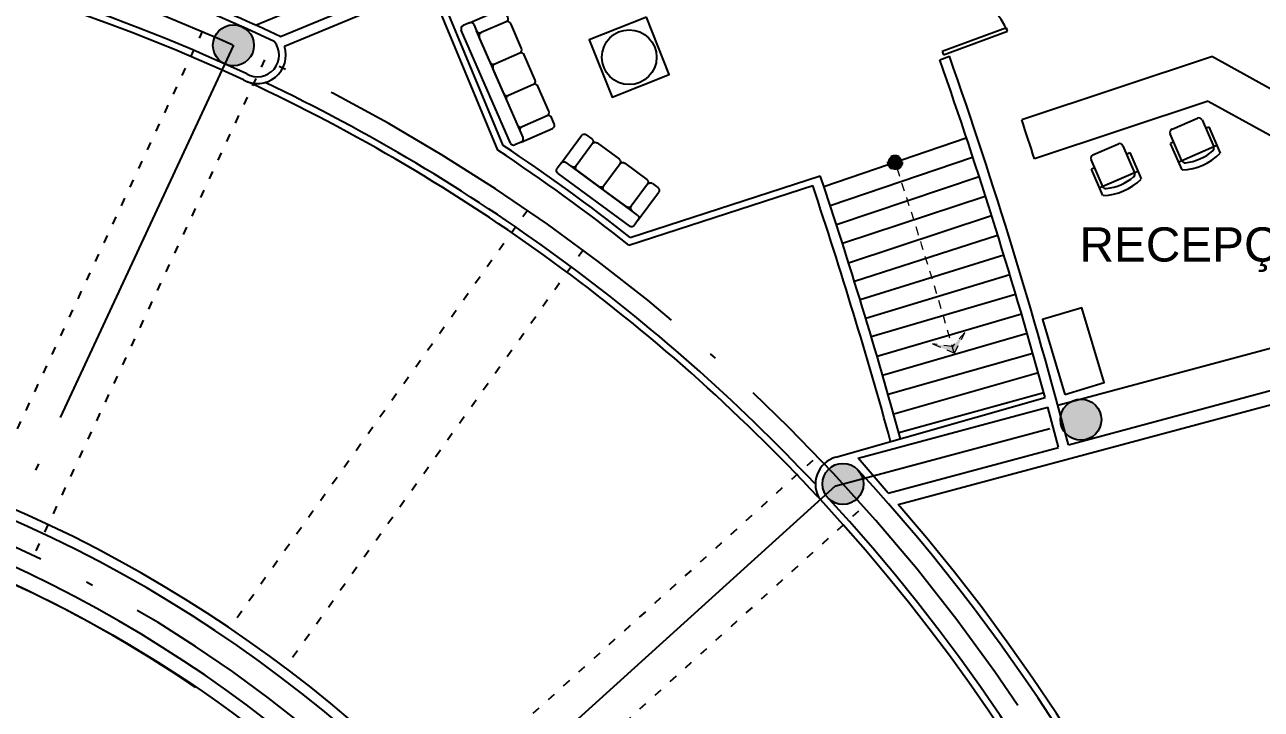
# Model space of a CAD drawing. Header units: millimetres. Extents: x 261 to 423, y 98 to 222.
# Drawn here: x 374.65 to 392.74, y 183.99 to 193.99 of the extents above; entities that cross this region are included whole.
import ezdxf

# ---------------------------------------------------------------- set-up
doc = ezdxf.new("R2010")
doc.units = ezdxf.units.MM
for name, pattern in [('ACAD_ISO03W100', [30, 12, -18]), ('ACAD_ISO04W100', [30, 24, -3, 0, -3]), ('HIDDEN2', [0.1875, 0.125, -0.0625])]:
    doc.linetypes.add(name, pattern=pattern)
for name, color, linetype in [('COLUMNAS', 5, 'Continuous'), ('Ejes', 1, 'ACAD_ISO04W100'), ('Escaleras', 4, 'Continuous'), ('Letreros', 2, 'Continuous'), ('MUEBLES', 8, 'Continuous'), ('Muro-Alto', 6, 'Continuous'), ('MURO-BAJO', 3, 'Continuous')]:
    doc.layers.add(name, color=color, linetype=linetype)
doc.layers.add('Vidrio', color=7, linetype='Continuous', lineweight=15)
doc.styles.get("Standard").update_dxf_attribs({"font": 'arial.ttf'})

# ---------------------------------------------------------------- blocks, each defined once
blk = doc.blocks.new('s1')
at = {"layer": 'MUEBLES'}
for p, q in [((257.282, 3373.844), (257.655, 3374.005)), ((257.721, 3373.979), (257.892, 3373.584)), ((257.774, 3373.858), (257.82, 3373.878)), ((257.82, 3373.878), (257.986, 3373.493)), ((257.427, 3373.383), (257.256, 3373.778)), ((257.308, 3373.657), (257.262, 3373.637)), ((257.429, 3373.252), (257.262, 3373.637)), ((257.892, 3373.584), (257.381, 3373.363)), ((257.939, 3373.603), (257.382, 3373.362))]:
    blk.add_line(p, q, dxfattribs=at)
for centre, radius, start, end in [((257.675, 3373.96), 0.05, 23.4153, 113.4153), ((257.302, 3373.798), 0.05, 113.4153, 203.4153), ((257.405, 3374.071), 0.821, 271.729, 315.1016), ((257.405, 3374.071), 0.721, 275.7686, 311.062), ((257.846, 3373.564), 0.05, 311.062, 23.4153), ((257.473, 3373.403), 0.05, 203.4153, 275.7686)]:
    blk.add_arc(centre, radius, start, end, dxfattribs=at)
blk = doc.blocks.new('estar1')
at = {"layer": 'MUEBLES'}
for p, q in [((276.72, 117.332), (277.226, 119.06)), ((277.384, 119.066), (277.288, 119.094)), ((277.384, 119.066), (277.864, 118.925)), ((276.912, 117.276), (277.39, 118.908)), ((277.418, 119.004), (277.39, 118.908)), ((277.808, 118.733), (277.424, 118.846)), ((277.87, 118.767), (277.898, 118.863)), ((277.249, 118.428), (277.362, 118.812)), ((277.729, 118.287), (277.842, 118.671)), ((277.109, 117.948), (277.221, 118.332)), ((277.667, 118.253), (277.283, 118.366)), ((277.588, 117.807), (277.701, 118.191)), ((277.526, 117.773), (277.143, 117.886)), ((277.448, 117.328), (277.56, 117.711)), ((277.386, 117.294), (277.002, 117.406)), ((276.85, 117.242), (276.754, 117.27)), ((276.85, 117.242), (277.33, 117.102)), ((277.392, 117.136), (277.42, 117.232))]:
    blk.add_line(p, q, dxfattribs=at)
for centre, start, end in [((277.274, 119.046), 73.6698, 163.6698), ((277.37, 119.018), 343.6699, 73.6699), ((277.41, 118.798), 73.6698, 163.6698), ((277.438, 118.894), 163.6699, 253.6699), ((277.85, 118.877), 343.6699, 73.6699), ((277.822, 118.781), 253.6698, 343.6699), ((277.794, 118.685), 343.6699, 73.6699), ((277.269, 118.318), 73.6698, 163.6698), ((277.297, 118.414), 163.6699, 253.6699), ((277.681, 118.301), 253.6698, 343.6698), ((277.653, 118.205), 343.6699, 73.6699), ((277.157, 117.934), 163.6699, 253.6699), ((277.128, 117.838), 73.6698, 163.6698), ((277.54, 117.821), 253.6699, 343.6699), ((277.512, 117.725), 343.6699, 73.6699), ((276.988, 117.358), 73.6699, 163.6699), ((277.016, 117.454), 163.6699, 253.6699), ((276.768, 117.318), 163.6698, 253.6699), ((276.864, 117.29), 253.6698, 343.6699), ((277.4, 117.342), 253.6699, 343.6699), ((277.372, 117.246), 343.6699, 73.6699), ((277.344, 117.15), 253.6698, 343.6699)]:
    blk.add_arc(centre, 0.05, start, end, dxfattribs=at)
blk = doc.blocks.new('estar2')
at = {"layer": 'MUEBLES'}
for p, q in [((279.431, 116.677), (279.595, 117.149)), ((279.784, 117.083), (279.653, 116.705)), ((279.784, 117.083), (279.653, 116.705)), ((279.753, 117.147), (279.659, 117.18)), ((280.226, 116.982), (279.848, 117.114)), ((280.256, 116.919), (280.125, 116.541)), ((280.698, 116.818), (280.32, 116.95)), ((279.431, 116.677), (279.398, 116.582)), ((279.495, 116.707), (279.589, 116.674)), ((279.589, 116.674), (280.722, 116.28)), ((280.729, 116.754), (280.597, 116.377)), ((280.753, 116.217), (280.918, 116.689)), ((280.887, 116.752), (280.792, 116.785)), ((280.657, 116.091), (279.429, 116.518)), ((280.061, 116.51), (279.684, 116.642)), ((280.534, 116.346), (280.156, 116.477)), ((280.753, 116.217), (280.72, 116.122))]:
    blk.add_line(p, q, dxfattribs=at)
for centre, start, end in [((279.642, 117.132), 70.8198, 160.8198), ((279.737, 117.099), 340.8198, 70.8198), ((279.831, 117.067), 70.8198, 160.8198), ((280.209, 116.935), 340.8199, 70.8199), ((280.304, 116.902), 70.8198, 160.8198), ((279.478, 116.66), 70.8198, 160.8198), ((279.606, 116.722), 250.8198, 340.8198), ((279.7, 116.689), 160.8191, 250.8191), ((280.681, 116.771), 340.8198, 70.8198), ((280.776, 116.738), 70.8198, 160.8198), ((280.87, 116.705), 340.8198, 70.8198), ((279.445, 116.566), 160.8191, 250.8191), ((280.078, 116.557), 250.8198, 340.8198), ((280.172, 116.525), 160.8191, 250.8191), ((280.55, 116.393), 250.8198, 340.8198), ((280.644, 116.36), 160.8198, 250.8198), ((280.706, 116.233), 340.8198, 70.8198), ((280.673, 116.139), 250.8198, 340.8198)]:
    blk.add_arc(centre, 0.05, start, end, dxfattribs=at)

msp = doc.modelspace()

# ---------------------------------------------------------------- hatches: boundary and pattern name
at = {"layer": 'COLUMNAS', "linetype": 'HIDDEN2'}
h = msp.add_hatch(color=256, dxfattribs=at)
edge = h.paths.add_edge_path()
edge.add_arc((377.707, 193.69), 0.3, 0, 360)
h = msp.add_hatch(color=256, dxfattribs=at)
edge = h.paths.add_edge_path()
edge.add_arc((390.103, 188.219), 0.3, 0, 360)
h = msp.add_hatch(color=256, dxfattribs=at)
edge = h.paths.add_edge_path()
edge.add_arc((386.623, 187.28), 0.3, 0, 360)
at = {"layer": 'Vidrio', "linetype": 'HIDDEN2'}
h = msp.add_hatch(color=256, dxfattribs=at)
edge = h.paths.add_edge_path()
edge.add_arc((387.385, 191.978), 0.109, 0, 360)
msp.add_hatch(color=256, dxfattribs=at).paths.add_polyline_path([(388.407, 189.493), (388.223, 189.288), (387.933, 189.327), (388.252, 189.192)])

# ---------------------------------------------------------------- linework, layer by layer
msp.add_line((378.028, 193.985), (384.897, 196.832))
at = {"color": 1, "linetype": 'ACAD_ISO03W100', "ltscale": 0.01}
for p, q in [((377.255, 193.902), (373.874, 186.65)), ((378.161, 193.479), (374.78, 186.227)), ((382.011, 191.282), (377.655, 185.178)), ((382.825, 190.701), (378.469, 184.597)), ((386.181, 187.624), (380.32, 182.326)), ((386.851, 186.882), (380.991, 181.584))]:
    msp.add_line(p, q, dxfattribs=at)
msp.add_lwpolyline([(380.088, 181.859), (376.942, 178.22, 2.112171), (377.151, 159.657), (380.266, 156.095, -0.234719), (364.811, 150.168, -0.644366), (364.854, 187.485, -0.225992), (380.088, 181.859)], format="xyb", close=True)
at = {"layer": 'COLUMNAS'}
for centre in [(377.707, 193.69), (390.103, 188.219), (386.623, 187.28)]:
    msp.add_circle(centre, 0.3, dxfattribs=at)
at = {"layer": 'Ejes', "ltscale": 0.25}
for p, q in [((377.708, 193.691), (374.327, 186.439)), ((386.517, 187.252), (389.649, 188.091)), ((386.516, 187.253), (380.656, 181.955))]:
    msp.add_line(p, q, dxfattribs=at)
for centre, radius in [((366.578, 168.808), 27.259), ((366.583, 168.806), 19.259)]:
    msp.add_arc(centre, radius, 266.1772, 93.7746, dxfattribs=at)
at = {"layer": 'Escaleras'}
for p, q in [((388.426, 192.335), (386.345, 191.621)), ((388.52, 192.051), (386.436, 191.346)), ((388.613, 191.767), (386.526, 191.069)), ((388.705, 191.482), (386.616, 190.793)), ((388.796, 191.197), (386.706, 190.508)), ((388.885, 190.911), (386.791, 190.239)), ((388.974, 190.624), (386.874, 189.969)), ((389.062, 190.337), (386.956, 189.7)), ((389.148, 190.05), (387.037, 189.43)), ((389.233, 189.763), (387.122, 189.143)), ((389.317, 189.476), (387.203, 188.864)), ((389.399, 189.188), (387.284, 188.585)), ((389.481, 188.901), (387.365, 188.297)), ((389.561, 188.612), (387.441, 188.025))]:
    msp.add_line(p, q, dxfattribs=at)
at = {"layer": 'MUEBLES'}
for p, q in [((389.013, 193.944), (388.076, 193.598)), ((389.031, 193.898), (389.013, 193.944)), ((388.093, 193.551), (389.031, 193.898)), ((388.076, 193.598), (388.093, 193.551)), ((392.028, 193.528), (389.238, 192.6)), ((392.028, 193.528), (393.983, 192.447)), ((391.967, 192.876), (389.425, 192.03)), ((391.967, 192.876), (394.233, 191.623)), ((389.766, 188.433), (394.761, 189.771))]:
    msp.add_line(p, q, dxfattribs=at)
for points in [[(383.749, 194.101), (382.912, 193.769), (383.245, 192.932), (384.081, 193.265)], [(389.867, 188.589), (390.442, 188.761), (390.116, 189.853), (389.541, 189.682)]]:
    msp.add_lwpolyline(points, close=True, dxfattribs=at)
msp.add_circle((383.497, 193.517), 0.4, dxfattribs=at)
for centre, radius, start, end in [((388.11, 193.504), 1, 23.1731, 110.089), ((317.662, 168.802), 75.429, 17.93575, 18.39152)]:
    msp.add_arc(centre, radius, start, end, dxfattribs=at)
at = {"layer": 'Muro-Alto'}
for p, q in [((385.104, 196.594), (378.397, 193.814)), ((385.161, 196.455), (378.454, 193.675)), ((388.04, 193.477), (388.181, 193.53)), ((387.43, 186.979), (410.591, 193.185)), ((389.921, 187.853), (394.916, 189.192)), ((386.518, 187.669), (389.58, 188.545)), ((386.844, 187.657), (389.62, 188.4)), ((387.282, 187.146), (389.776, 187.814)), ((387.282, 187.146), (386.844, 187.657))]:
    msp.add_line(p, q, dxfattribs=at)
for centre, radius, start, end in [((366.578, 168.808), 27.559, 64.8186, 93.9173), ((366.579, 168.829), 26.938, 65.1439, 94.4582), ((366.578, 168.808), 26.859, 65.1781, 89.3079), ((366.578, 168.808), 27.659, 64.7017, 67.7292), ((378.058, 193.548), 0.317, 240.5847, 39.0963), ((378.058, 193.548), 0.416, 240.4453, 17.8581), ((317.662, 168.802), 74.579, 15.35065, 19.3209), ((317.662, 168.802), 74.729, 14.76999, 19.32398), ((366.583, 168.806), 19.759, 19.6854, 90.134), ((366.583, 168.806), 19.609, 20.2665, 94.8083), ((317.662, 168.802), 74.579, 14.76952, 15.23541), ((386.623, 187.28), 0.403, 105.0179, 214.7902), ((366.583, 168.806), 18.759, 55.7126, 95.288), ((366.578, 168.808), 27.559, 318.3388, 42.659), ((366.578, 168.808), 26.959, 265.4348, 42.7726), ((366.578, 168.808), 26.859, 270.692, 42.779), ((366.578, 168.808), 27.659, 318.9052, 41.0688)]:
    msp.add_arc(centre, radius, start, end, dxfattribs=at)
at = {"layer": 'Muro-Alto', "linetype": 'ByBlock', "ltscale": 0.25}
msp.add_arc((366.56, 168.853), 18.959, 20.1142, 93.1822, dxfattribs=at)
at = {"layer": 'MURO-BAJO'}
for p, q in [((381.572, 192.159), (380.579, 194.556)), ((381.653, 192.226), (380.671, 194.594)), ((383.51, 190.881), (386.291, 191.781)), ((383.49, 190.769), (386.181, 191.64))]:
    msp.add_line(p, q, dxfattribs=at)
for centre, radius, start, end in [((366.578, 168.808), 26.859, 42.8856, 65.0338), ((366.578, 168.808), 26.959, 43.2632, 64.5307), ((366.111, 168.808), 28.007, 51.643, 56.4901), ((366.111, 168.808), 28.107, 51.7521, 56.4278), ((317.691, 168.733), 72.369, 15.39111, 18.57107), ((317.691, 168.733), 72.219, 15.38993, 18.49305)]:
    msp.add_arc(centre, radius, start, end, dxfattribs=at)
at = {"layer": 'Vidrio', "linetype": 'HIDDEN2'}
msp.add_lwpolyline([(388.407, 189.493), (388.223, 189.288), (387.933, 189.327), (388.252, 189.192), (388.407, 189.493)], dxfattribs=at)
msp.add_circle((387.385, 191.978), 0.109, dxfattribs=at)
msp.add_arc((317.662, 168.802), 73.475, 16.11264, 18.38706, dxfattribs=at)

# ---------------------------------------------------------------- block references
at = {"rotation": 39.85507260583849}
msp.add_blockref('estar1', (244.522, -75.145), dxfattribs=at)
at = {"xscale": -1, "rotation": 304.4265793701279}
msp.add_blockref('estar2', (445.364, -105.313), dxfattribs=at)
at = {"layer": 'MUEBLES'}
for p in [(134.154, -3181.379), (132.997, -3181.756)]:
    msp.add_blockref('s1', p, dxfattribs=at)

# ---------------------------------------------------------------- texts
at = {"layer": 'Letreros'}
msp.add_text('RECEPÇÃO', height=0.5, dxfattribs=at).set_placement((390.083, 190.53))

doc.saveas('drawing.dxf')
